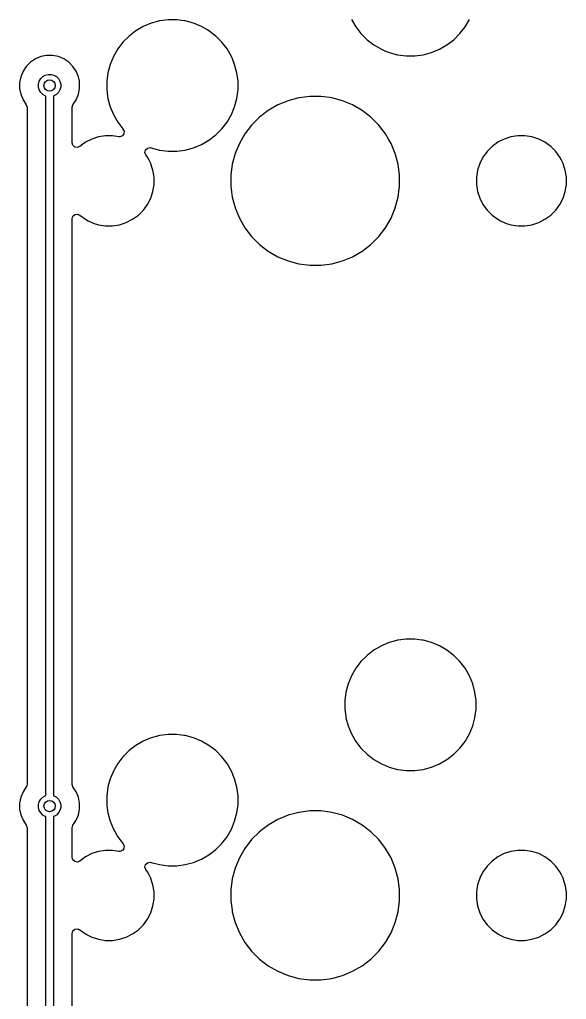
# Model space of a CAD drawing. Extents: x 101 to 185, y -154 to -35.
# Drawn here: x 144.51 to 159.1, y -88.5 to -62.38 of the extents above; entities that cross this region are included whole.
import ezdxf

# ---------------------------------------------------------------- set-up
doc = ezdxf.new("R2010")
doc.units = 0
doc.layers.add('BLACK', color=7, linetype='CONTINUOUS')

msp = doc.modelspace()

# ---------------------------------------------------------------- linework, layer by layer
at = {"layer": 'BLACK', "linetype": 'CONTINUOUS'}
for p, q in [((148.247762, -62.414452), (148.154076, -62.439554)), ((148.258715, -62.413009), (148.247762, -62.414452)), ((148.475258, -62.3845), (148.258715, -62.413009)), ((148.475266, -62.3845), (148.475258, -62.3845)), ((148.704734, -62.3845), (148.475266, -62.3845)), ((148.704741, -62.3845), (148.704734, -62.3845)), ((148.894215, -62.409446), (148.704741, -62.3845)), ((148.932238, -62.414452), (148.894215, -62.409446)), ((149.153887, -62.473842), (148.932238, -62.414452)), ((153.366657, -62.37089), (153.481392, -62.569617)), ((156.398611, -62.569612), (156.513344, -62.370888)), ((147.615382, -62.676392), (147.433338, -62.816081)), ((147.814109, -62.561657), (147.615382, -62.676392)), ((147.814123, -62.56165), (147.814109, -62.561657)), ((148.026112, -62.473842), (147.814123, -62.56165)), ((148.154076, -62.439554), (148.026112, -62.473842)), ((149.365876, -62.56165), (149.153887, -62.473842)), ((149.365888, -62.561656), (149.365876, -62.56165)), ((149.52515, -62.653606), (149.365888, -62.561656)), ((149.564617, -62.676392), (149.52515, -62.653606)), ((149.746661, -62.816081), (149.564617, -62.676392)), ((153.481392, -62.569617), (153.621081, -62.751661)), ((156.258919, -62.751661), (156.398611, -62.569612)), ((147.433338, -62.816081), (147.271081, -62.978338)), ((149.74667, -62.816089), (149.746661, -62.816081)), ((149.908911, -62.97833), (149.74667, -62.816089)), ((153.621081, -62.751661), (153.621089, -62.75167)), ((153.621089, -62.75167), (153.78333, -62.913911)), ((153.78333, -62.913911), (153.783338, -62.913918)), ((153.783338, -62.913918), (153.965382, -63.053607)), ((155.914612, -63.053611), (156.096661, -62.913919)), ((156.096661, -62.913919), (156.096665, -62.913914)), ((156.096665, -62.913914), (156.09667, -62.913911)), ((156.09667, -62.913911), (156.258911, -62.75167)), ((156.258911, -62.75167), (156.258914, -62.751665)), ((156.258914, -62.751665), (156.258919, -62.751661)), ((147.131392, -63.160382), (147.016657, -63.359109)), ((147.271081, -62.978338), (147.131392, -63.160382)), ((149.908918, -62.978338), (149.908911, -62.97833)), ((150.048607, -63.160382), (149.908918, -62.978338)), ((150.048608, -63.160385), (150.048607, -63.160382)), ((150.048611, -63.160388), (150.048608, -63.160385)), ((150.163344, -63.359112), (150.048611, -63.160388)), ((153.965382, -63.053607), (153.965385, -63.053608)), ((153.965385, -63.053608), (153.965388, -63.053611)), ((153.965388, -63.053611), (154.164112, -63.168344)), ((154.164112, -63.168344), (154.164117, -63.168346)), ((154.164117, -63.168346), (154.164123, -63.168349)), ((154.164123, -63.168349), (154.25548, -63.20619)), ((154.25548, -63.20619), (154.376113, -63.256158)), ((155.503887, -63.256158), (155.715888, -63.168344)), ((155.715888, -63.168344), (155.914612, -63.053611)), ((144.935814, -63.425609), (144.804711, -63.51321)), ((144.935827, -63.425602), (144.935814, -63.425609)), ((145.081498, -63.365264), (144.935827, -63.425602)), ((145.08151, -63.365261), (145.081498, -63.365264)), ((145.236155, -63.3345), (145.08151, -63.365261)), ((145.236158, -63.3345), (145.236155, -63.3345)), ((145.393842, -63.3345), (145.236158, -63.3345)), ((145.393845, -63.3345), (145.393842, -63.3345)), ((145.548489, -63.365261), (145.393845, -63.3345)), ((145.548501, -63.365264), (145.548489, -63.365261)), ((145.694172, -63.425602), (145.548501, -63.365264)), ((145.694185, -63.425609), (145.694172, -63.425602)), ((145.825288, -63.51321), (145.694185, -63.425609)), ((147.01665, -63.359123), (146.928842, -63.571112)), ((147.016657, -63.359109), (147.01665, -63.359123)), ((150.163346, -63.359117), (150.163344, -63.359112)), ((150.163349, -63.359123), (150.163346, -63.359117)), ((150.190885, -63.425602), (150.163349, -63.359123)), ((150.251158, -63.571113), (150.190885, -63.425602)), ((154.376113, -63.256158), (154.597762, -63.315548)), ((154.597762, -63.315548), (154.825266, -63.3455)), ((154.825266, -63.3455), (154.825273, -63.3455)), ((154.825273, -63.3455), (155.054727, -63.3455)), ((155.054727, -63.3455), (155.054734, -63.3455)), ((155.054734, -63.3455), (155.282238, -63.315548)), ((155.282238, -63.315548), (155.503887, -63.256158)), ((144.69321, -63.624711), (144.605609, -63.755814)), ((144.693213, -63.624707), (144.69321, -63.624711)), ((144.804707, -63.513213), (144.693213, -63.624707)), ((144.804711, -63.51321), (144.804707, -63.513213)), ((145.825292, -63.513213), (145.825288, -63.51321)), ((145.936786, -63.624707), (145.825292, -63.513213)), ((145.936789, -63.624711), (145.936786, -63.624707)), ((146.02439, -63.755814), (145.936789, -63.624711)), ((146.928842, -63.571112), (146.869453, -63.792759)), ((150.310548, -63.792762), (150.251158, -63.571113)), ((144.545261, -63.90151), (144.5145, -64.056153)), ((144.545264, -63.901498), (144.545261, -63.90151)), ((144.605602, -63.755827), (144.545264, -63.901498)), ((144.605609, -63.755814), (144.605602, -63.755827)), ((145.037836, -64.020195), (145.076994, -63.952372)), ((145.076994, -63.952372), (145.132372, -63.896994)), ((145.132372, -63.896994), (145.200195, -63.857836)), ((145.200195, -63.857836), (145.275842, -63.837567)), ((145.275842, -63.837567), (145.354158, -63.837567)), ((145.354158, -63.837567), (145.429805, -63.857836)), ((145.429805, -63.857836), (145.497628, -63.896994)), ((145.497628, -63.896994), (145.553006, -63.952372)), ((145.553006, -63.952372), (145.592164, -64.020195)), ((146.024397, -63.755827), (146.02439, -63.755814)), ((146.039699, -63.79277), (146.024397, -63.755827)), ((146.084737, -63.901503), (146.039699, -63.79277)), ((146.108362, -64.020272), (146.084737, -63.901503)), ((146.869451, -63.79277), (146.8395, -64.020258)), ((146.869453, -63.792759), (146.869451, -63.79277)), ((150.3405, -64.020266), (150.310548, -63.792762)), ((144.5145, -64.056153), (144.5145, -64.213846)), ((144.5145, -64.213846), (144.545261, -64.368489)), ((145.017567, -64.095842), (145.037836, -64.020195)), ((145.017567, -64.174158), (145.017567, -64.095842)), ((145.037836, -64.249805), (145.017567, -64.174158)), ((145.076994, -64.317628), (145.037836, -64.249805)), ((145.592164, -64.249805), (145.553006, -64.317628)), ((145.592164, -64.020195), (145.612433, -64.095842)), ((145.612433, -64.174158), (145.592164, -64.249805)), ((145.612433, -64.095842), (145.612433, -64.174158)), ((146.084737, -64.368497), (146.1155, -64.213842)), ((146.115499, -64.056153), (146.108362, -64.020272)), ((146.1155, -64.056155), (146.115499, -64.056153)), ((146.1155, -64.056158), (146.1155, -64.056155)), ((146.1155, -64.213842), (146.1155, -64.056158)), ((146.8395, -64.020258), (146.8395, -64.249741)), ((146.8395, -64.249741), (146.861294, -64.415272)), ((150.310548, -64.477238), (150.3405, -64.249734)), ((150.3405, -64.249734), (150.3405, -64.020266)), ((144.545261, -64.368489), (144.545264, -64.368501)), ((144.545264, -64.368501), (144.605602, -64.514172)), ((144.605602, -64.514172), (144.605609, -64.514185)), ((144.605609, -64.514185), (144.693602, -64.645874)), ((145.132372, -64.373006), (145.076994, -64.317628)), ((145.200195, -64.412164), (145.132372, -64.373006)), ((145.215, -64.41613), (145.200195, -64.412164)), ((145.215, -83.062619), (145.215, -64.41613)), ((145.429805, -64.412164), (145.415, -64.41613)), ((145.415, -64.41613), (145.415, -83.062619)), ((145.497628, -64.373006), (145.429805, -64.412164)), ((145.553006, -64.317628), (145.497628, -64.373006)), ((145.936398, -64.645874), (146.02439, -64.514185)), ((146.02439, -64.514184), (146.024394, -64.514179)), ((146.02439, -64.514185), (146.02439, -64.514184)), ((146.024394, -64.514179), (146.084737, -64.368497)), ((146.861294, -64.415272), (146.869452, -64.477238)), ((146.869452, -64.477238), (146.914637, -64.645874)), ((150.251158, -64.698887), (150.310548, -64.477238)), ((151.769048, -64.514174), (151.675048, -64.539361)), ((151.960007, -64.463007), (151.769048, -64.514174)), ((151.974085, -64.461153), (151.960007, -64.463007)), ((152.252486, -64.4245), (151.974085, -64.461153)), ((152.252494, -64.4245), (152.252486, -64.4245)), ((152.547506, -64.4245), (152.252494, -64.4245)), ((152.547513, -64.4245), (152.547506, -64.4245)), ((152.791113, -64.456571), (152.547513, -64.4245)), ((152.839993, -64.463007), (152.791113, -64.456571)), ((153.124952, -64.539361), (152.839993, -64.463007)), ((144.693602, -64.645874), (144.71448, -64.712551)), ((144.71448, -64.712551), (144.7145, -64.714765)), ((144.7145, -64.714765), (144.7145, -82.763984)), ((145.9155, -64.714765), (145.935185, -64.647726)), ((145.9155, -65.663222), (145.9155, -64.714765)), ((145.935185, -64.647726), (145.936398, -64.645874)), ((146.914637, -64.645874), (146.928842, -64.698887)), ((146.928842, -64.698887), (147.01665, -64.910876)), ((150.163344, -64.910888), (150.251158, -64.698887)), ((151.402489, -64.652258), (151.147006, -64.799761)), ((151.402499, -64.652254), (151.402489, -64.652258)), ((151.675038, -64.539364), (151.402499, -64.652254)), ((151.675048, -64.539361), (151.675038, -64.539364)), ((153.124954, -64.539362), (153.124952, -64.539361)), ((153.124961, -64.539364), (153.124954, -64.539362)), ((153.3975, -64.652254), (153.124961, -64.539364)), ((153.39751, -64.652258), (153.3975, -64.652254)), ((153.652993, -64.799761), (153.39751, -64.652258)), ((147.01665, -64.910876), (147.016657, -64.91089)), ((147.016657, -64.91089), (147.131392, -65.109617)), ((150.048611, -65.109612), (150.163344, -64.910888)), ((150.912952, -64.979358), (150.704358, -65.187952)), ((150.912959, -64.979352), (150.912952, -64.979358)), ((151.147006, -64.799761), (150.912959, -64.979352)), ((153.88704, -64.979352), (153.652993, -64.799761)), ((153.887047, -64.979358), (153.88704, -64.979352)), ((154.095641, -65.187952), (153.887047, -64.979358)), ((147.131392, -65.109617), (147.271081, -65.291661)), ((147.271081, -65.291661), (147.273765, -65.294722)), ((147.273765, -65.294722), (147.272909, -65.295472)), ((147.272909, -65.295472), (147.304011, -65.35243)), ((149.74667, -65.453911), (149.908911, -65.29167)), ((149.908911, -65.29167), (149.908914, -65.291665)), ((149.908914, -65.291665), (149.908919, -65.291661)), ((149.908919, -65.291661), (150.048611, -65.109612)), ((150.704352, -65.187959), (150.524761, -65.422006)), ((150.704358, -65.187952), (150.704352, -65.187959)), ((154.095647, -65.187959), (154.095641, -65.187952)), ((154.275238, -65.422006), (154.095647, -65.187959)), ((146.618881, -65.504059), (146.439163, -65.562454)), ((146.805514, -65.4745), (146.618881, -65.504059)), ((146.805519, -65.4745), (146.805514, -65.4745)), ((146.994481, -65.4745), (146.805519, -65.4745)), ((146.994486, -65.4745), (146.994481, -65.4745)), ((147.163447, -65.501261), (146.994486, -65.4745)), ((147.191691, -65.502472), (147.163447, -65.501261)), ((147.257155, -65.478055), (147.191691, -65.502472)), ((147.299027, -65.422122), (147.257155, -65.478055)), ((147.304011, -65.35243), (147.299027, -65.422122)), ((149.564612, -65.593611), (149.746661, -65.453919)), ((149.746661, -65.453919), (149.746665, -65.453914)), ((149.746665, -65.453914), (149.74667, -65.453911)), ((150.524761, -65.422006), (150.377258, -65.677489)), ((154.356325, -65.562454), (154.275238, -65.422006)), ((157.618881, -65.504059), (157.439163, -65.562454)), ((157.805514, -65.4745), (157.618881, -65.504059)), ((157.805519, -65.4745), (157.805514, -65.4745)), ((157.994481, -65.4745), (157.805519, -65.4745)), ((157.994486, -65.4745), (157.994481, -65.4745)), ((158.181118, -65.504059), (157.994486, -65.4745)), ((158.360836, -65.562454), (158.181118, -65.504059)), ((145.934696, -65.729495), (145.9155, -65.663222)), ((145.987163, -65.775636), (145.934696, -65.729495)), ((146.056247, -65.786086), (145.987163, -65.775636)), ((146.112919, -65.760705), (146.056247, -65.786086)), ((146.113986, -65.762174), (146.112919, -65.760705)), ((146.117924, -65.759312), (146.113986, -65.762174)), ((146.117927, -65.75931), (146.117924, -65.759312)), ((146.199501, -65.700043), (146.117927, -65.75931)), ((146.2708, -65.64824), (146.199501, -65.700043)), ((146.439163, -65.562454), (146.2708, -65.64824)), ((147.875243, -65.851571), (147.925349, -65.802876)), ((147.925349, -65.802876), (147.993827, -65.789)), ((147.993827, -65.789), (148.023083, -65.795128)), ((148.023083, -65.795128), (148.026089, -65.796148)), ((148.026089, -65.796148), (148.026113, -65.796158)), ((148.026113, -65.796158), (148.247762, -65.855548)), ((148.932238, -65.855548), (149.153887, -65.796158)), ((149.153887, -65.796158), (149.365888, -65.708344)), ((149.365888, -65.708344), (149.564612, -65.593611)), ((150.377254, -65.677499), (150.264364, -65.950038)), ((150.377258, -65.677489), (150.377254, -65.677499)), ((154.422743, -65.677493), (154.356325, -65.562454)), ((154.535639, -65.950048), (154.422743, -65.677493)), ((157.117924, -65.759312), (156.984312, -65.892924)), ((157.117925, -65.759312), (157.117924, -65.759312)), ((157.117927, -65.75931), (157.117925, -65.759312)), ((157.188078, -65.708342), (157.117927, -65.75931)), ((157.2708, -65.64824), (157.188078, -65.708342)), ((157.439163, -65.562454), (157.2708, -65.64824)), ((158.507663, -65.637267), (158.360836, -65.562454)), ((158.529199, -65.64824), (158.507663, -65.637267)), ((158.682073, -65.75931), (158.529199, -65.64824)), ((158.81569, -65.892927), (158.682073, -65.75931)), ((147.859418, -65.919625), (147.875243, -65.851571)), ((147.882897, -65.985429), (147.859418, -65.919625)), ((147.92676, -66.045801), (147.882897, -65.985429)), ((147.96729, -66.125347), (147.92676, -66.045801)), ((148.247762, -65.855548), (148.475266, -65.8855)), ((148.475266, -65.8855), (148.475273, -65.8855)), ((148.475273, -65.8855), (148.704727, -65.8855)), ((148.704727, -65.8855), (148.704734, -65.8855)), ((148.704734, -65.8855), (148.932238, -65.855548)), ((150.264361, -65.950048), (150.188008, -66.235004)), ((150.264364, -65.950038), (150.264361, -65.950048)), ((154.611993, -66.235007), (154.535639, -65.950048)), ((156.87324, -66.0458), (156.787454, -66.214163)), ((156.964913, -65.919625), (156.87324, -66.0458)), ((156.98431, -65.892927), (156.964913, -65.919625)), ((156.984312, -65.892925), (156.98431, -65.892927)), ((156.984312, -65.892924), (156.984312, -65.892925)), ((158.92676, -66.045801), (158.81569, -65.892927)), ((158.96729, -66.125347), (158.92676, -66.045801)), ((148.012545, -66.214163), (147.96729, -66.125347)), ((148.012545, -66.214165), (148.012545, -66.214163)), ((148.012547, -66.214168), (148.012545, -66.214165)), ((148.043846, -66.310497), (148.012547, -66.214168)), ((148.07094, -66.393881), (148.043846, -66.310497)), ((150.188006, -66.235015), (150.1495, -66.527486)), ((150.188008, -66.235004), (150.188006, -66.235015)), ((154.6505, -66.527494), (154.611993, -66.235007)), ((156.787454, -66.214163), (156.729059, -66.393881)), ((159.012545, -66.214163), (158.96729, -66.125347)), ((159.012545, -66.214165), (159.012545, -66.214163)), ((159.012547, -66.214168), (159.012545, -66.214165)), ((159.043846, -66.310497), (159.012547, -66.214168)), ((159.07094, -66.393881), (159.043846, -66.310497)), ((148.092101, -66.527486), (148.07094, -66.393881)), ((148.094532, -66.542833), (148.092101, -66.527486)), ((148.1005, -66.580513), (148.094532, -66.542833)), ((148.1005, -66.769486), (148.1005, -66.580513)), ((150.1495, -66.527486), (150.1495, -66.822513)), ((154.6505, -66.580513), (154.6505, -66.527494)), ((154.6505, -66.822506), (154.6505, -66.580513)), ((156.729059, -66.393881), (156.6995, -66.580513)), ((156.6995, -66.580513), (156.6995, -66.769486)), ((159.1005, -66.580513), (159.07094, -66.393881)), ((159.1005, -66.769486), (159.1005, -66.580513)), ((148.07094, -66.956118), (148.092103, -66.822499)), ((148.092103, -66.822499), (148.1005, -66.769486)), ((150.1495, -66.822513), (150.169198, -66.972128)), ((154.611993, -67.114993), (154.6505, -66.822506)), ((156.6995, -66.769486), (156.729059, -66.956118)), ((159.07094, -66.956118), (159.092103, -66.822499)), ((159.092103, -66.822499), (159.1005, -66.769486)), ((148.012547, -67.135832), (148.07094, -66.956118)), ((150.169198, -66.972128), (150.188007, -67.114993)), ((150.188007, -67.114993), (150.261656, -67.389856)), ((154.535639, -67.399952), (154.611993, -67.114993)), ((156.729059, -66.956118), (156.787454, -67.135836)), ((159.012547, -67.135832), (159.07094, -66.956118)), ((147.81569, -67.457073), (147.92676, -67.304199)), ((147.92676, -67.304199), (148.012547, -67.135832)), ((156.787454, -67.135836), (156.85675, -67.271835)), ((156.85675, -67.271835), (156.87324, -67.304199)), ((156.87324, -67.304199), (156.98431, -67.457073)), ((158.81569, -67.457073), (158.92676, -67.304199)), ((158.92676, -67.304199), (159.012547, -67.135832)), ((145.9155, -67.686777), (145.935185, -67.619738)), ((145.935185, -67.619738), (145.987989, -67.573983)), ((145.987989, -67.573983), (146.057147, -67.564039)), ((146.057147, -67.564039), (146.11293, -67.589279)), ((146.11293, -67.589279), (146.113986, -67.587826)), ((146.113986, -67.587826), (146.117924, -67.590687)), ((146.117924, -67.590687), (146.117927, -67.59069)), ((146.117927, -67.59069), (146.270801, -67.70176)), ((147.529199, -67.70176), (147.682073, -67.59069)), ((147.682073, -67.59069), (147.81569, -67.457073)), ((150.261656, -67.389856), (150.264361, -67.399951)), ((150.264361, -67.399951), (150.264364, -67.399961)), ((150.264364, -67.399961), (150.377254, -67.6725)), ((154.422743, -67.672507), (154.535639, -67.399952)), ((156.98431, -67.457073), (157.117927, -67.59069)), ((157.117927, -67.59069), (157.270801, -67.70176)), ((158.529199, -67.70176), (158.682073, -67.59069)), ((158.682073, -67.59069), (158.81569, -67.457073)), ((145.9155, -80.530258), (145.9155, -67.686777)), ((146.270801, -67.70176), (146.343895, -67.739003)), ((146.343895, -67.739003), (146.439163, -67.787545)), ((146.439163, -67.787545), (146.439165, -67.787545)), ((146.439165, -67.787545), (146.439168, -67.787547)), ((146.439168, -67.787547), (146.479775, -67.800741)), ((146.479775, -67.800741), (146.618881, -67.84594)), ((146.618881, -67.84594), (146.805514, -67.8755)), ((146.805514, -67.8755), (146.805519, -67.8755)), ((146.805519, -67.8755), (146.994486, -67.8755)), ((146.994486, -67.8755), (147.181118, -67.84594)), ((147.181118, -67.84594), (147.360832, -67.787547)), ((147.360832, -67.787547), (147.529199, -67.70176)), ((150.377254, -67.6725), (150.377258, -67.67251)), ((150.377258, -67.67251), (150.524761, -67.927993)), ((154.275238, -67.927994), (154.422743, -67.672507)), ((157.270801, -67.70176), (157.343895, -67.739003)), ((157.343895, -67.739003), (157.439163, -67.787545)), ((157.439163, -67.787545), (157.439165, -67.787545)), ((157.439165, -67.787545), (157.439168, -67.787547)), ((157.439168, -67.787547), (157.479775, -67.800741)), ((157.479775, -67.800741), (157.618881, -67.84594)), ((157.618881, -67.84594), (157.805514, -67.8755)), ((157.805514, -67.8755), (157.805519, -67.8755)), ((157.805519, -67.8755), (157.994486, -67.8755)), ((157.994486, -67.8755), (158.181118, -67.84594)), ((158.181118, -67.84594), (158.360832, -67.787547)), ((158.360832, -67.787547), (158.529199, -67.70176)), ((150.524761, -67.927993), (150.704352, -68.16204)), ((150.704352, -68.16204), (150.704358, -68.162047)), ((150.704358, -68.162047), (150.912952, -68.370641)), ((153.887042, -68.370646), (154.095646, -68.162042)), ((154.095646, -68.162042), (154.275238, -67.927994)), ((150.912952, -68.370641), (150.912959, -68.370647)), ((150.912959, -68.370647), (151.147006, -68.550238)), ((153.652994, -68.550238), (153.887042, -68.370646)), ((151.147006, -68.550238), (151.402489, -68.697741)), ((153.397507, -68.697743), (153.652994, -68.550238)), ((151.402489, -68.697741), (151.40249, -68.697741)), ((151.40249, -68.697741), (151.402493, -68.697743)), ((151.402493, -68.697743), (151.675048, -68.810639)), ((151.675048, -68.810639), (151.960007, -68.886993)), ((151.960007, -68.886993), (152.252494, -68.9255)), ((152.252494, -68.9255), (152.252501, -68.9255)), ((152.252501, -68.9255), (152.547499, -68.9255)), ((152.547499, -68.9255), (152.547506, -68.9255)), ((152.547506, -68.9255), (152.839993, -68.886993)), ((152.839993, -68.886993), (153.124952, -68.810639)), ((153.124952, -68.810639), (153.397507, -68.697743)), ((154.164109, -79.071657), (153.965382, -79.186392)), ((154.164123, -79.07165), (154.164109, -79.071657)), ((154.376112, -78.983842), (154.164123, -79.07165)), ((154.504076, -78.949554), (154.376112, -78.983842)), ((154.597762, -78.924452), (154.504076, -78.949554)), ((154.608715, -78.923009), (154.597762, -78.924452)), ((154.825258, -78.8945), (154.608715, -78.923009)), ((154.825266, -78.8945), (154.825258, -78.8945)), ((155.054734, -78.8945), (154.825266, -78.8945)), ((155.054741, -78.8945), (155.054734, -78.8945)), ((155.244215, -78.919446), (155.054741, -78.8945)), ((155.282238, -78.924452), (155.244215, -78.919446)), ((155.503887, -78.983842), (155.282238, -78.924452)), ((155.715876, -79.07165), (155.503887, -78.983842)), ((155.71589, -79.071657), (155.715876, -79.07165)), ((155.914617, -79.186392), (155.71589, -79.071657)), ((153.783338, -79.326081), (153.621081, -79.488338)), ((153.965382, -79.186392), (153.783338, -79.326081)), ((156.096661, -79.326081), (155.914617, -79.186392)), ((156.09667, -79.326089), (156.096661, -79.326081)), ((156.258911, -79.48833), (156.09667, -79.326089)), ((153.621081, -79.488338), (153.481392, -79.670382)), ((156.258918, -79.488338), (156.258911, -79.48833)), ((156.398607, -79.670382), (156.258918, -79.488338)), ((153.36665, -79.869123), (153.278842, -80.081112)), ((153.366657, -79.869109), (153.36665, -79.869123)), ((153.481392, -79.670382), (153.366657, -79.869109)), ((156.398608, -79.670385), (156.398607, -79.670382)), ((156.398611, -79.670388), (156.398608, -79.670385)), ((156.513344, -79.869112), (156.398611, -79.670388)), ((156.601158, -80.081113), (156.513344, -79.869112)), ((153.278842, -80.081112), (153.219453, -80.302759)), ((156.660548, -80.302762), (156.601158, -80.081113)), ((153.219451, -80.30277), (153.1895, -80.530258)), ((153.219453, -80.302759), (153.219451, -80.30277)), ((156.6905, -80.530266), (156.660548, -80.302762)), ((145.9155, -82.763984), (145.9155, -80.530258)), ((153.1895, -80.530258), (153.1895, -80.759741)), ((156.6905, -80.759734), (156.6905, -80.530266)), ((153.1895, -80.759741), (153.214446, -80.949215)), ((153.214446, -80.949215), (153.219452, -80.987238)), ((156.660548, -80.987238), (156.6905, -80.759734)), ((153.219452, -80.987238), (153.219453, -80.98724)), ((153.219453, -80.98724), (153.278842, -81.208887)), ((153.278842, -81.208887), (153.36665, -81.420876)), ((156.513344, -81.420888), (156.601158, -81.208887)), ((156.601158, -81.208887), (156.660548, -80.987238)), ((148.154076, -81.489554), (148.026112, -81.523842)), ((148.247762, -81.464452), (148.154076, -81.489554)), ((148.258715, -81.463009), (148.247762, -81.464452)), ((148.475258, -81.4345), (148.258715, -81.463009)), ((148.475266, -81.4345), (148.475258, -81.4345)), ((148.704734, -81.4345), (148.475266, -81.4345)), ((148.704741, -81.4345), (148.704734, -81.4345)), ((148.894215, -81.459446), (148.704741, -81.4345)), ((148.932238, -81.464452), (148.894215, -81.459446)), ((149.153887, -81.523842), (148.932238, -81.464452)), ((153.36665, -81.420876), (153.366657, -81.42089)), ((153.366657, -81.42089), (153.481392, -81.619617)), ((156.398611, -81.619612), (156.513344, -81.420888)), ((147.615382, -81.726392), (147.433338, -81.866081)), ((147.814109, -81.611657), (147.615382, -81.726392)), ((147.814123, -81.61165), (147.814109, -81.611657)), ((148.026112, -81.523842), (147.814123, -81.61165)), ((149.365876, -81.61165), (149.153887, -81.523842)), ((149.36589, -81.611657), (149.365876, -81.61165)), ((149.564617, -81.726392), (149.36589, -81.611657)), ((149.746661, -81.866081), (149.564617, -81.726392)), ((153.481392, -81.619617), (153.621081, -81.801661)), ((156.258919, -81.801661), (156.398611, -81.619612)), ((147.433338, -81.866081), (147.271081, -82.028338)), ((149.74667, -81.866089), (149.746661, -81.866081)), ((149.908911, -82.02833), (149.74667, -81.866089)), ((153.621081, -81.801661), (153.621089, -81.80167)), ((153.621089, -81.80167), (153.78333, -81.963911)), ((153.78333, -81.963911), (153.783338, -81.963918)), ((153.783338, -81.963918), (153.965382, -82.103607)), ((155.914612, -82.103611), (156.096661, -81.963919)), ((156.096661, -81.963919), (156.096665, -81.963914)), ((156.096665, -81.963914), (156.09667, -81.963911)), ((156.09667, -81.963911), (156.258911, -81.80167)), ((156.258911, -81.80167), (156.258914, -81.801665)), ((156.258914, -81.801665), (156.258919, -81.801661)), ((147.131392, -82.210382), (147.016657, -82.409109)), ((147.271081, -82.028338), (147.131392, -82.210382)), ((149.908918, -82.028338), (149.908911, -82.02833)), ((150.048607, -82.210382), (149.908918, -82.028338)), ((150.048608, -82.210385), (150.048607, -82.210382)), ((150.048611, -82.210388), (150.048608, -82.210385)), ((150.163344, -82.409112), (150.048611, -82.210388)), ((153.965382, -82.103607), (153.965385, -82.103608)), ((153.965385, -82.103608), (153.965388, -82.103611)), ((153.965388, -82.103611), (154.164112, -82.218344)), ((154.164112, -82.218344), (154.164117, -82.218346)), ((154.164117, -82.218346), (154.164123, -82.218349)), ((154.164123, -82.218349), (154.25548, -82.25619)), ((154.25548, -82.25619), (154.376113, -82.306158)), ((155.503887, -82.306158), (155.715888, -82.218344)), ((155.715888, -82.218344), (155.914612, -82.103611)), ((147.01665, -82.409123), (146.928842, -82.621112)), ((147.016657, -82.409109), (147.01665, -82.409123)), ((150.251158, -82.621113), (150.163344, -82.409112)), ((154.376113, -82.306158), (154.597762, -82.365548)), ((154.597762, -82.365548), (154.825266, -82.3955)), ((154.825266, -82.3955), (154.825273, -82.3955)), ((154.825273, -82.3955), (155.054727, -82.3955)), ((155.054727, -82.3955), (155.054734, -82.3955)), ((155.054734, -82.3955), (155.282238, -82.365548)), ((155.282238, -82.365548), (155.503887, -82.306158)), ((144.7145, -82.763984), (144.694815, -82.831023)), ((145.91552, -82.766197), (145.9155, -82.763984)), ((145.936398, -82.832875), (145.91552, -82.766197)), ((146.928842, -82.621113), (146.872598, -82.831023)), ((146.928842, -82.621112), (146.928842, -82.621113)), ((150.310548, -82.842762), (150.251158, -82.621113)), ((144.605602, -82.964577), (144.545264, -83.110248)), ((144.605609, -82.964564), (144.605602, -82.964577)), ((144.693602, -82.832875), (144.605609, -82.964564)), ((144.694815, -82.831023), (144.693602, -82.832875)), ((146.02439, -82.964564), (145.936398, -82.832875)), ((146.024397, -82.964577), (146.02439, -82.964564)), ((146.084735, -83.110248), (146.024397, -82.964577)), ((146.869451, -82.84277), (146.8395, -83.070258)), ((146.869453, -82.842759), (146.869451, -82.84277)), ((146.872598, -82.831023), (146.869453, -82.842759)), ((150.3405, -83.070266), (150.310548, -82.842762)), ((144.545261, -83.11026), (144.5145, -83.264903)), ((144.5145, -83.264903), (144.5145, -83.422596)), ((144.545264, -83.110248), (144.545261, -83.11026)), ((145.017567, -83.304592), (145.037836, -83.228945)), ((145.017567, -83.382908), (145.017567, -83.304592)), ((145.037836, -83.228945), (145.076994, -83.161122)), ((145.076994, -83.161122), (145.132372, -83.105744)), ((145.132372, -83.105744), (145.200195, -83.066586)), ((145.200195, -83.066586), (145.215, -83.062619)), ((145.415, -83.062619), (145.429805, -83.066586)), ((145.429805, -83.066586), (145.497628, -83.105744)), ((145.497628, -83.105744), (145.553006, -83.161122)), ((145.553006, -83.161122), (145.592164, -83.228945)), ((145.592164, -83.228945), (145.612433, -83.304592)), ((145.612433, -83.304592), (145.612433, -83.382908)), ((146.084737, -83.110253), (146.084735, -83.110248)), ((146.115499, -83.264903), (146.084737, -83.110253)), ((146.1155, -83.264905), (146.115499, -83.264903)), ((146.1155, -83.264908), (146.1155, -83.264905)), ((146.1155, -83.422592), (146.1155, -83.264908)), ((146.8395, -83.070258), (146.8395, -83.299741)), ((146.8395, -83.299741), (146.844807, -83.340046)), ((150.310548, -83.527238), (150.3405, -83.299734)), ((150.3405, -83.299734), (150.3405, -83.070266)), ((144.5145, -83.422596), (144.545261, -83.577239)), ((144.545261, -83.577239), (144.545264, -83.577251)), ((144.545264, -83.577251), (144.605602, -83.722922)), ((145.037836, -83.458555), (145.017567, -83.382908)), ((145.076994, -83.526378), (145.037836, -83.458555)), ((145.132372, -83.581756), (145.076994, -83.526378)), ((145.200195, -83.620914), (145.132372, -83.581756)), ((145.497628, -83.581756), (145.429805, -83.620914)), ((145.553006, -83.526378), (145.497628, -83.581756)), ((145.592164, -83.458555), (145.553006, -83.526378)), ((145.612433, -83.382908), (145.592164, -83.458555)), ((146.024394, -83.722929), (146.084737, -83.577247)), ((146.084737, -83.577247), (146.1155, -83.422592)), ((146.844807, -83.340046), (146.869452, -83.527238)), ((146.869452, -83.527238), (146.921885, -83.722922)), ((150.251158, -83.748887), (150.310548, -83.527238)), ((151.960007, -83.513007), (151.675048, -83.589361)), ((151.974085, -83.511153), (151.960007, -83.513007)), ((152.252486, -83.4745), (151.974085, -83.511153)), ((152.252494, -83.4745), (152.252486, -83.4745)), ((152.547506, -83.4745), (152.252494, -83.4745)), ((152.547513, -83.4745), (152.547506, -83.4745)), ((152.791113, -83.506571), (152.547513, -83.4745)), ((152.839993, -83.513007), (152.791113, -83.506571)), ((153.124952, -83.589361), (152.839993, -83.513007)), ((144.605602, -83.722922), (144.605609, -83.722935)), ((144.605609, -83.722935), (144.693602, -83.854624)), ((145.215, -83.62488), (145.200195, -83.620914)), ((145.215, -102.112619), (145.215, -83.62488)), ((145.429805, -83.620914), (145.415, -83.62488)), ((145.415, -83.62488), (145.415, -102.112619)), ((145.936398, -83.854624), (146.02439, -83.722935)), ((146.02439, -83.722934), (146.024394, -83.722929)), ((146.02439, -83.722935), (146.02439, -83.722934)), ((146.921885, -83.722922), (146.928842, -83.748887)), ((146.928842, -83.748887), (147.01665, -83.960876)), ((150.163344, -83.960888), (150.251158, -83.748887)), ((151.402489, -83.702258), (151.147006, -83.849761)), ((151.402499, -83.702254), (151.402489, -83.702258)), ((151.675038, -83.589364), (151.402499, -83.702254)), ((151.675048, -83.589361), (151.675038, -83.589364)), ((153.124954, -83.589362), (153.124952, -83.589361)), ((153.124961, -83.589364), (153.124954, -83.589362)), ((153.3975, -83.702254), (153.124961, -83.589364)), ((153.39751, -83.702258), (153.3975, -83.702254)), ((153.652993, -83.849761), (153.39751, -83.702258)), ((144.693602, -83.854624), (144.71448, -83.921301)), ((144.71448, -83.921301), (144.7145, -83.923515)), ((144.7145, -83.923515), (144.7145, -101.813984)), ((145.9155, -83.923515), (145.935185, -83.856476)), ((145.9155, -84.713222), (145.9155, -83.923515)), ((145.935185, -83.856476), (145.936398, -83.854624)), ((147.01665, -83.960876), (147.016657, -83.96089)), ((147.016657, -83.96089), (147.131392, -84.159617)), ((150.048611, -84.159612), (150.163344, -83.960888)), ((150.912952, -84.029358), (150.704358, -84.237952)), ((150.912959, -84.029352), (150.912952, -84.029358)), ((151.147006, -83.849761), (150.912959, -84.029352)), ((153.88704, -84.029352), (153.652993, -83.849761)), ((153.887047, -84.029358), (153.88704, -84.029352)), ((154.095641, -84.237952), (153.887047, -84.029358)), ((147.131392, -84.159617), (147.271081, -84.341661)), ((147.271081, -84.341661), (147.273765, -84.344722)), ((147.273765, -84.344722), (147.272909, -84.345472)), ((147.272909, -84.345472), (147.304011, -84.40243)), ((149.74667, -84.503911), (149.908911, -84.34167)), ((149.908911, -84.34167), (149.908914, -84.341665)), ((149.908914, -84.341665), (149.908919, -84.341661)), ((149.908919, -84.341661), (150.048611, -84.159612)), ((150.704352, -84.237959), (150.524761, -84.472006)), ((150.704358, -84.237952), (150.704352, -84.237959)), ((154.095647, -84.237959), (154.095641, -84.237952)), ((154.275238, -84.472006), (154.095647, -84.237959)), ((146.439163, -84.612454), (146.2708, -84.69824)), ((146.618881, -84.554059), (146.439163, -84.612454)), ((146.805514, -84.5245), (146.618881, -84.554059)), ((146.805519, -84.5245), (146.805514, -84.5245)), ((146.994481, -84.5245), (146.805519, -84.5245)), ((146.994486, -84.5245), (146.994481, -84.5245)), ((147.163447, -84.551261), (146.994486, -84.5245)), ((147.191691, -84.552472), (147.163447, -84.551261)), ((147.257155, -84.528055), (147.191691, -84.552472)), ((147.299027, -84.472122), (147.257155, -84.528055)), ((147.304011, -84.40243), (147.299027, -84.472122)), ((149.564612, -84.643611), (149.746661, -84.503919)), ((149.746661, -84.503919), (149.746665, -84.503914)), ((149.746665, -84.503914), (149.74667, -84.503911)), ((150.524761, -84.472006), (150.377258, -84.727489)), ((154.356325, -84.612454), (154.275238, -84.472006)), ((154.422743, -84.727493), (154.356325, -84.612454)), ((157.439163, -84.612454), (157.2708, -84.69824)), ((157.618881, -84.554059), (157.439163, -84.612454)), ((157.805514, -84.5245), (157.618881, -84.554059)), ((157.805519, -84.5245), (157.805514, -84.5245)), ((157.994481, -84.5245), (157.805519, -84.5245)), ((157.994486, -84.5245), (157.994481, -84.5245)), ((158.181118, -84.554059), (157.994486, -84.5245)), ((158.360836, -84.612454), (158.181118, -84.554059)), ((158.529199, -84.69824), (158.360836, -84.612454)), ((145.934696, -84.779495), (145.9155, -84.713222)), ((145.987163, -84.825636), (145.934696, -84.779495)), ((146.056247, -84.836086), (145.987163, -84.825636)), ((146.112919, -84.810705), (146.056247, -84.836086)), ((146.113986, -84.812174), (146.112919, -84.810705)), ((146.117924, -84.809312), (146.113986, -84.812174)), ((146.117927, -84.80931), (146.117924, -84.809312)), ((146.199501, -84.750043), (146.117927, -84.80931)), ((146.2708, -84.69824), (146.199501, -84.750043)), ((147.875243, -84.901571), (147.925349, -84.852876)), ((147.925349, -84.852876), (147.993827, -84.839)), ((147.993827, -84.839), (148.023083, -84.845128)), ((148.023083, -84.845128), (148.026089, -84.846148)), ((148.026089, -84.846148), (148.026113, -84.846158)), ((148.026113, -84.846158), (148.247762, -84.905548)), ((148.932238, -84.905548), (149.153887, -84.846158)), ((149.153887, -84.846158), (149.365888, -84.758344)), ((149.365888, -84.758344), (149.564612, -84.643611)), ((150.377254, -84.727499), (150.264364, -85.000038)), ((150.377258, -84.727489), (150.377254, -84.727499)), ((154.535639, -85.000048), (154.422743, -84.727493)), ((157.117924, -84.809312), (156.984312, -84.942924)), ((157.117925, -84.809312), (157.117924, -84.809312)), ((157.117927, -84.80931), (157.117925, -84.809312)), ((157.188078, -84.758342), (157.117927, -84.80931)), ((157.2708, -84.69824), (157.188078, -84.758342)), ((158.682073, -84.80931), (158.529199, -84.69824)), ((158.81569, -84.942927), (158.682073, -84.80931)), ((147.859418, -84.969625), (147.875243, -84.901571)), ((147.882897, -85.035429), (147.859418, -84.969625)), ((147.92676, -85.095801), (147.882897, -85.035429)), ((147.96729, -85.175347), (147.92676, -85.095801)), ((148.247762, -84.905548), (148.475266, -84.9355)), ((148.475266, -84.9355), (148.475273, -84.9355)), ((148.475273, -84.9355), (148.704727, -84.9355)), ((148.704727, -84.9355), (148.704734, -84.9355)), ((148.704734, -84.9355), (148.932238, -84.905548)), ((150.264361, -85.000048), (150.188008, -85.285004)), ((150.264364, -85.000038), (150.264361, -85.000048)), ((154.611993, -85.285007), (154.535639, -85.000048)), ((156.87324, -85.0958), (156.787454, -85.264163)), ((156.964913, -84.969625), (156.87324, -85.0958)), ((156.98431, -84.942927), (156.964913, -84.969625)), ((156.984312, -84.942925), (156.98431, -84.942927)), ((156.984312, -84.942924), (156.984312, -84.942925)), ((158.92676, -85.095801), (158.81569, -84.942927)), ((158.96729, -85.175347), (158.92676, -85.095801)), ((148.012545, -85.264163), (147.96729, -85.175347)), ((148.012545, -85.264165), (148.012545, -85.264163)), ((148.012547, -85.264168), (148.012545, -85.264165)), ((148.043846, -85.360497), (148.012547, -85.264168)), ((148.07094, -85.443881), (148.043846, -85.360497)), ((150.188006, -85.285015), (150.1495, -85.577486)), ((150.188008, -85.285004), (150.188006, -85.285015)), ((154.6505, -85.577494), (154.611993, -85.285007)), ((156.787454, -85.264163), (156.729059, -85.443881)), ((159.012545, -85.264163), (158.96729, -85.175347)), ((159.012545, -85.264165), (159.012545, -85.264163)), ((159.012547, -85.264168), (159.012545, -85.264165)), ((159.043846, -85.360497), (159.012547, -85.264168)), ((159.07094, -85.443881), (159.043846, -85.360497)), ((148.092101, -85.577486), (148.07094, -85.443881)), ((148.094532, -85.592833), (148.092101, -85.577486)), ((148.1005, -85.630513), (148.094532, -85.592833)), ((148.1005, -85.819486), (148.1005, -85.630513)), ((150.1495, -85.577486), (150.1495, -85.872513)), ((154.6505, -85.630513), (154.6505, -85.577494)), ((154.6505, -85.872506), (154.6505, -85.630513)), ((156.729059, -85.443881), (156.6995, -85.630513)), ((156.6995, -85.630513), (156.6995, -85.819486)), ((159.1005, -85.630513), (159.07094, -85.443881)), ((159.1005, -85.819486), (159.1005, -85.630513)), ((148.07094, -86.006118), (148.092103, -85.872499)), ((148.092103, -85.872499), (148.1005, -85.819486)), ((150.1495, -85.872513), (150.181571, -86.116113)), ((154.611993, -86.164993), (154.6505, -85.872506)), ((156.6995, -85.819486), (156.729059, -86.006118)), ((159.07094, -86.006118), (159.092103, -85.872499)), ((159.092103, -85.872499), (159.1005, -85.819486)), ((147.92676, -86.354199), (148.012547, -86.185832)), ((148.012547, -86.185832), (148.07094, -86.006118)), ((150.181571, -86.116113), (150.188007, -86.164993)), ((150.188007, -86.164993), (150.264361, -86.449951)), ((154.535639, -86.449952), (154.611993, -86.164993)), ((156.729059, -86.006118), (156.787454, -86.185836)), ((156.787454, -86.185836), (156.85675, -86.321835)), ((158.92676, -86.354199), (159.012547, -86.185832)), ((159.012547, -86.185832), (159.07094, -86.006118)), ((147.81569, -86.507073), (147.92676, -86.354199)), ((150.264361, -86.449951), (150.264364, -86.449961)), ((150.264364, -86.449961), (150.377254, -86.7225)), ((154.422743, -86.722507), (154.535639, -86.449952)), ((156.85675, -86.321835), (156.87324, -86.354199)), ((156.87324, -86.354199), (156.98431, -86.507073)), ((158.81569, -86.507073), (158.92676, -86.354199)), ((145.9155, -86.736777), (145.935185, -86.669738)), ((145.935185, -86.669738), (145.987989, -86.623983)), ((145.987989, -86.623983), (146.057147, -86.614039)), ((146.057147, -86.614039), (146.11293, -86.639279)), ((146.11293, -86.639279), (146.113986, -86.637826)), ((146.113986, -86.637826), (146.117924, -86.640687)), ((146.117924, -86.640687), (146.117927, -86.64069)), ((146.117927, -86.64069), (146.270801, -86.75176)), ((147.529199, -86.75176), (147.682073, -86.64069)), ((147.682073, -86.64069), (147.81569, -86.507073)), ((156.98431, -86.507073), (157.117927, -86.64069)), ((157.117927, -86.64069), (157.270801, -86.75176)), ((158.529199, -86.75176), (158.682073, -86.64069)), ((158.682073, -86.64069), (158.81569, -86.507073)), ((145.9155, -99.580258), (145.9155, -86.736777)), ((146.270801, -86.75176), (146.350347, -86.79229)), ((146.350347, -86.79229), (146.439163, -86.837545)), ((146.439163, -86.837545), (146.439165, -86.837545)), ((146.439165, -86.837545), (146.439168, -86.837547)), ((146.439168, -86.837547), (146.479775, -86.850741)), ((146.479775, -86.850741), (146.618881, -86.89594)), ((146.618881, -86.89594), (146.805514, -86.9255)), ((146.805514, -86.9255), (146.805519, -86.9255)), ((146.805519, -86.9255), (146.994486, -86.9255)), ((146.994486, -86.9255), (147.181118, -86.89594)), ((147.181118, -86.89594), (147.360832, -86.837547)), ((147.360832, -86.837547), (147.529199, -86.75176)), ((150.377254, -86.7225), (150.377258, -86.72251)), ((150.377258, -86.72251), (150.524761, -86.977993)), ((150.524761, -86.977993), (150.704352, -87.21204)), ((154.095646, -87.212042), (154.275238, -86.977994)), ((154.275238, -86.977994), (154.422743, -86.722507)), ((157.270801, -86.75176), (157.350347, -86.79229)), ((157.350347, -86.79229), (157.439163, -86.837545)), ((157.439163, -86.837545), (157.439165, -86.837545)), ((157.439165, -86.837545), (157.439168, -86.837547)), ((157.439168, -86.837547), (157.479775, -86.850741)), ((157.479775, -86.850741), (157.618881, -86.89594)), ((157.618881, -86.89594), (157.805514, -86.9255)), ((157.805514, -86.9255), (157.805519, -86.9255)), ((157.805519, -86.9255), (157.994486, -86.9255)), ((157.994486, -86.9255), (158.181118, -86.89594)), ((158.181118, -86.89594), (158.360832, -86.837547)), ((158.360832, -86.837547), (158.529199, -86.75176)), ((150.704352, -87.21204), (150.704358, -87.212047)), ((150.704358, -87.212047), (150.912952, -87.420641)), ((153.887042, -87.420646), (154.095646, -87.212042)), ((150.912952, -87.420641), (150.912959, -87.420647)), ((150.912959, -87.420647), (151.147006, -87.600238)), ((153.652994, -87.600238), (153.887042, -87.420646)), ((151.147006, -87.600238), (151.402489, -87.747741)), ((151.402489, -87.747741), (151.40249, -87.747741)), ((151.40249, -87.747741), (151.402493, -87.747743)), ((151.402493, -87.747743), (151.675048, -87.860639)), ((153.124952, -87.860639), (153.397507, -87.747743)), ((153.397507, -87.747743), (153.652994, -87.600238)), ((151.675048, -87.860639), (151.960007, -87.936993)), ((151.960007, -87.936993), (152.252494, -87.9755)), ((152.252494, -87.9755), (152.252501, -87.9755)), ((152.252501, -87.9755), (152.547499, -87.9755)), ((152.547499, -87.9755), (152.547506, -87.9755)), ((152.547506, -87.9755), (152.839993, -87.936993)), ((152.839993, -87.936993), (153.124952, -87.860639))]:
    msp.add_line(p, q, dxfattribs=at)
at = {"layer": 'BLACK'}
for centre in [(145.315, -64.135), (145.315, -83.34375)]:
    msp.add_circle(centre, 0.15, dxfattribs=at)

doc.saveas('drawing.dxf')
